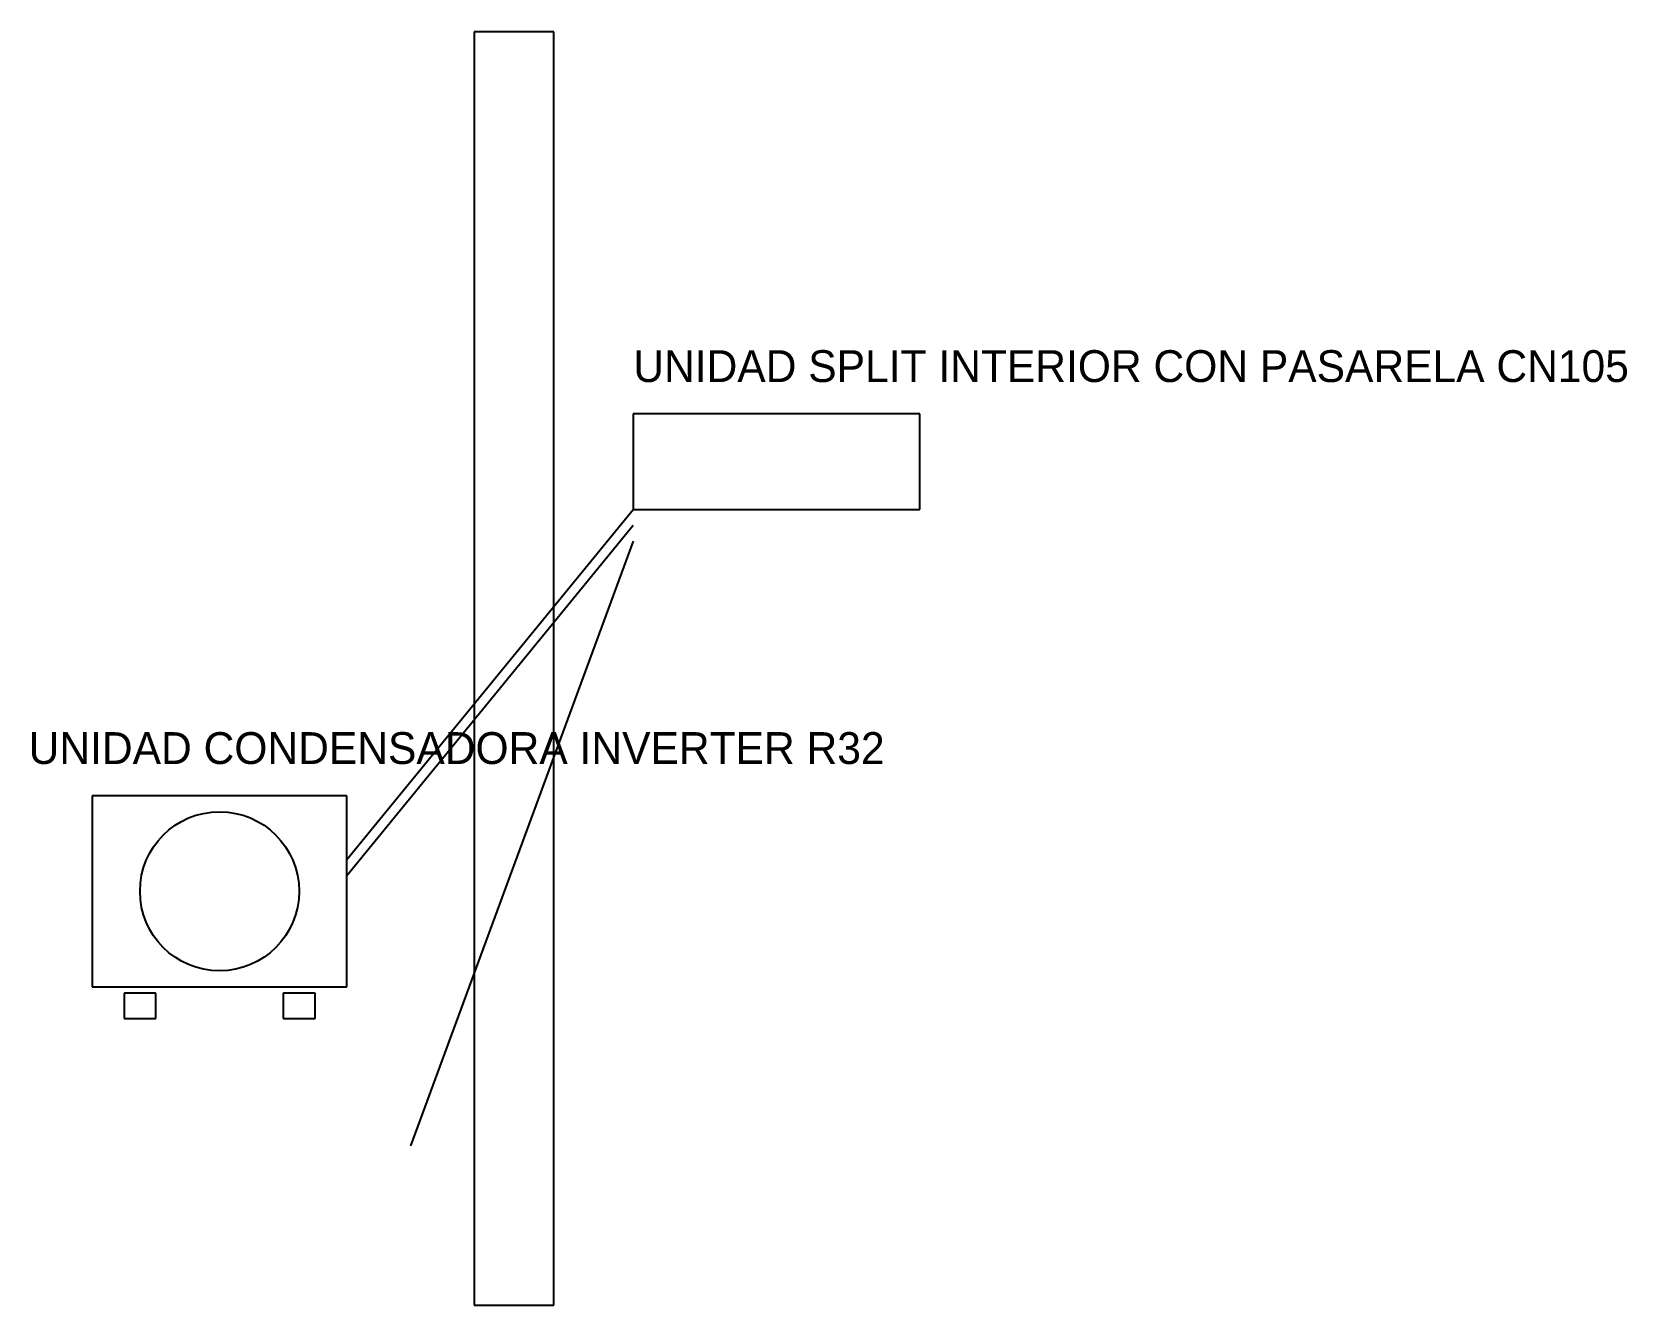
# Model space of a CAD drawing. Extents: x 3610 to 8623, y 0 to 4000.
import ezdxf

# ---------------------------------------------------------------- set-up
doc = ezdxf.new("R2010")
doc.units = 0

msp = doc.modelspace()

# ---------------------------------------------------------------- linework, layer by layer
at = {"layer": 'DRENAJE_CONDENSADOS', "color": 3}
msp.add_line((5500, 2400), (4800, 500), dxfattribs=at)
at = {"layer": 'LINEA_GAS_3_8', "color": 1}
msp.add_line((4600, 1400), (5500, 2500), dxfattribs=at)
at = {"layer": 'LINEA_LIQUIDO_1_4', "color": 5}
msp.add_line((4600, 1350), (5500, 2450), dxfattribs=at)
at = {"layer": 'MURO_FACHADA', "color": 7}
for p, q in [((5250, 4000), (5000, 4000)), ((5000, 4000), (5000, 0)), ((5250, 0), (5250, 4000)), ((5000, 0), (5250, 0))]:
    msp.add_line(p, q, dxfattribs=at)
at = {"layer": 'SILENTBLOCKS', "color": 2}
for p, q in [((4000, 980), (3900, 980)), ((3900, 980), (3900, 900)), ((4000, 900), (4000, 980)), ((4500, 980), (4400, 980)), ((4400, 980), (4400, 900)), ((4500, 900), (4500, 980)), ((3900, 900), (4000, 900)), ((4400, 900), (4500, 900))]:
    msp.add_line(p, q, dxfattribs=at)
at = {"layer": 'UNIDAD_EXTERIOR', "color": 4}
for p, q in [((4600, 1600), (3800, 1600)), ((3800, 1600), (3800, 1000)), ((4600, 1000), (4600, 1600)), ((3800, 1000), (4600, 1000))]:
    msp.add_line(p, q, dxfattribs=at)
at = {"layer": 'UNIDAD_INTERIOR', "color": 3}
for p, q in [((6400, 2800), (5500, 2800)), ((5500, 2800), (5500, 2500)), ((6400, 2500), (6400, 2800)), ((5500, 2500), (6400, 2500))]:
    msp.add_line(p, q, dxfattribs=at)
at = {"layer": 'VENTILADOR_EXTERIOR', "color": 4}
msp.add_circle((4200, 1300), 250, dxfattribs=at)

# ---------------------------------------------------------------- texts
at = {"layer": 'TEXTOS', "color": 3}
msp.add_text('UNIDAD SPLIT INTERIOR CON PASARELA CN105', height=100, dxfattribs=at).set_placement((5500, 2900))
at = {"layer": 'TEXTOS', "color": 4}
msp.add_text('UNIDAD CONDENSADORA INVERTER R32', height=100, dxfattribs=at).set_placement((3600, 1700))

doc.saveas('drawing.dxf')
